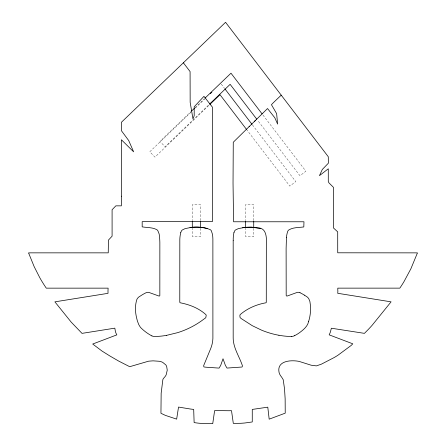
<?xml version="1.0" encoding="UTF-8"?>
<svg xmlns="http://www.w3.org/2000/svg" width="446" height="446" viewBox="0 0 446 446"><rect width="100%" height="100%" fill="white"/><g stroke="black" fill="none" stroke-linecap="round" stroke-linejoin="round"><path stroke-width="0.33" stroke-dasharray="2.23 1.67" d="M191.629 110.97L159.936 141.393L165.087 146.762L209.815 103.829M194.958 107.776L204.469 98.65M190.827 112.381L149.8 151.763L154.952 157.137L209.486 104.788M195.331 108.06L204.837 98.934M262.967 115.046L305.889 171.225L299.974 175.741L257.481 120.125M221.272 84.116L224.639 88.52M252.414 124.869L295.754 181.594L289.839 186.11L246.922 129.948M253.729 220.631L253.729 204.697L245.445 204.697L245.445 220.631M253.729 228.252L253.729 236.564L245.445 236.564L245.445 228.252M200.583 220.631L200.583 204.697L192.298 204.697L192.298 220.631M200.583 228.252L200.583 236.564L192.298 236.564L192.298 228.252"/><path stroke-width="0.67" d="M286.46 237.606L286.115 248.545L286.187 295.38A1.578 1.578 0 0 0 286.538 295.966A1.65 1.65 0 0 0 287.218 296.016L297.398 292.336A4.22 4.22 0 0 1 299.037 292.403L299.98 292.732M180.73 232.65L181.394 231.022A4.571 4.571 0 0 1 182.241 230.025L185.057 228.636L190.436 227.555M234.05 232.383L234.468 231.268A4.304 4.304 0 0 1 235.488 229.969L238.359 228.614L244.202 227.499M308.61 321.382C307.701 326.288 303.665 329.555 299.902 332.404A35.953 35.953 0 0 1 294.449 335.727M254.638 121.223L267.528 108.529L274.808 117.772L277.629 124.122L276.632 113.641L271.441 104.693A101.175 101.175 0 0 1 274.167 101.905L281.225 95.171M249.219 126.558L233.269 142.252L233.035 183.161L233.581 221.774L303.966 221.774L303.81 226.953C298.787 227.627 293.212 227.22 288.768 229.974A4.22 4.22 0 0 0 287.754 231.273L287.129 233.364A30.891 30.891 0 0 0 286.432 237.601M249.074 126.697L255.307 120.565M191.629 110.97L194.462 108.255M205.205 97.942L230.983 73.194L262.125 113.947M210.345 93.649L211.844 92.21M209.614 104.024L230.13 84.333L256.74 119.154M209.988 104.308L219.995 94.703L246.504 129.396M166.514 335.375L177.642 332.649A84.846 84.846 0 0 0 201.146 321.114L205.779 317.747L206.214 315.456A2.732 2.732 0 0 0 205.913 314.647C198.71 308.097 189.45 304.529 180.033 302.75A2.408 2.408 0 0 1 179.777 301.875L179.822 239.48A30.646 30.646 0 0 1 180.764 232.661M242.596 227.761L245.445 227.343A41.177 41.177 0 0 1 253.729 227.382A55.555 55.555 0 0 1 257.532 227.878C266.641 227.532 266.73 237.835 266.334 244.419L266.279 302.165A2.481 2.481 0 0 1 266.067 302.762C256.606 304.445 247.502 308.27 240.188 314.597A2.737 2.737 0 0 0 239.887 315.361L239.981 317.217A2.241 2.241 0 0 0 240.238 317.652L240.762 318.199A9.868 9.868 0 0 0 241.264 318.6L252.291 325.686L261.54 330.146A85.783 85.783 0 0 0 278.923 335.275M190.002 227.627C196.736 226.691 204.117 226.886 210.367 229.735A4.209 4.209 0 0 1 211.32 230.733L212.513 234.462A43.624 43.624 0 0 1 212.881 239.357L212.898 338.297A30.283 30.283 0 0 1 210.813 348.276L203.716 365.491A2.553 2.553 0 0 0 203.716 366.172L203.928 366.941L205.79 367.197L219.07 368.101L220.681 365.458L223.017 358.757L225.397 365.38L227.014 368.067L242.022 367.025L242.373 366.255A1.773 1.773 0 0 0 242.423 365.742C239.396 356.505 233.186 347.902 233.18 337.906L233.18 240.366M190.576 227.532L191.579 227.382M244.38 227.471L251.572 227.198L260.481 228.447M191.724 227.365L192.298 227.298M204.725 227.956L207.2 228.464M304.451 295.157L307.255 297.014A7.498 7.498 0 0 1 308.838 298.853L309.903 301.496L310.416 305.293A42.086 42.086 0 0 1 308.638 321.393M183.367 62.802L190.085 71.566L190.158 102.307L192.984 118.954L194.194 115.698L194.194 106.778L203.956 96.347L212.357 107.073L212.357 221.662L142.179 221.662L142.179 226.869C147.046 227.722 152.348 227.259 156.802 229.645A5.313 5.313 0 0 1 157.823 230.638L159.166 234.022A70.145 70.145 0 0 1 159.858 242.786L159.835 295.52A1.751 1.751 0 0 1 159.64 295.91L159.495 295.966A1.45 1.45 0 0 1 158.954 296.038L148.691 292.353A4.482 4.482 0 0 0 147.135 292.398L145.825 292.849A47.493 47.493 0 0 0 142.291 294.778L138.84 296.986A7.448 7.448 0 0 0 136.883 299.411C134.876 305.421 135.166 312.217 136.71 318.316A17.639 17.639 0 0 1 136.928 319.152L137.173 320.161A16.218 16.218 0 0 0 137.396 320.997L138.728 324.532L140.105 326.834A12.349 12.349 0 0 0 141.599 328.501A46.585 46.585 0 0 0 151.88 335.91M225.057 89.072L251.99 124.317M253.729 221.322L253.729 227.56M245.445 221.322L245.445 227.56M200.583 221.322L200.583 227.56M192.298 221.322L192.298 227.56M299.991 292.715A44.923 44.923 0 0 1 304.445 295.168M294.449 335.715A6.701 6.701 0 0 1 291.584 336.462M291.578 336.49A67.937 67.937 0 0 1 278.928 335.236M233.225 240.366A33.812 33.812 0 0 1 233.977 232.366M200.583 227.337A53.219 53.219 0 0 1 204.313 227.884M166.509 335.359A66.471 66.471 0 0 1 154.807 336.451L153.697 336.379A5.162 5.162 0 0 1 151.896 335.877M192.293 227.27A39.142 39.142 0 0 1 200.583 227.365M121.39 196.184L121.351 205.846L115.849 205.846L112.091 209.748L112.091 236.19L108.428 240.11L108.244 252.854L30.562 252.849A57.049 57.049 0 0 0 28.572 252.915L34.186 266.691L39.75 277.635A138.489 138.489 0 0 0 46.289 288.155L108.116 288.149L108.016 290.257A37.442 37.442 0 0 0 108.038 293.329L54.891 301.847L71.215 322.14L82.008 333.368L114.823 328.161L115.414 331.478A14.239 14.239 0 0 0 116.445 334.16L116.83 334.879L92.701 344.033L102.056 351.086L110.017 356.059L118.731 361.104L129.307 366.495L130.042 366.595L148.646 361.171L153.073 360.847L159.306 361.277A10.208 10.208 0 0 1 162.801 362.442L165.806 364.912A7.208 7.208 0 0 1 166.676 366.484L167.25 370.163L166.163 374.818A9.31 9.31 0 0 1 164.284 377.467L163.23 378.793A3.601 3.601 0 0 0 162.801 380.025L161.157 393.266L160.945 413.28L165.399 415.388L176.655 419.128L178.528 407.07L189.773 408.915A115.219 115.219 0 0 0 193.687 409.417L194.127 422.579A81.735 81.735 0 0 0 199.942 423.31L212.736 423.655L214.632 410.565L228.636 410.733A75.134 75.134 0 0 0 231.513 410.643L233.303 423.382L240.639 423.299A125.627 125.627 0 0 0 244.798 422.992L252.263 421.961L252.263 409.428L267.79 407.17L269.172 419.162L285.228 413.158L285.145 398.808L284.52 388.817L283.199 379.641L281.56 377.009A14.512 14.512 0 0 1 280.233 375.181A10.799 10.799 0 0 1 278.99 372.053C276.921 360.853 290.586 359.872 298.458 361.277A12.951 12.951 0 0 1 299.924 361.656L311.174 365.213L316.404 365.887L321.332 364.187L334.004 357.636A85.838 85.838 0 0 0 338.09 355.133L350.98 345.589A19.345 19.345 0 0 0 352.178 344.44L352.775 343.805L329.176 334.851A30.088 30.088 0 0 0 330.419 331.924L331.356 328.217L364.421 333.357L368.017 329.722A154.957 154.957 0 0 0 372.098 325.324L391.081 301.842L337.7 293.29L337.806 292.509A10.208 10.208 0 0 0 337.862 291.26L337.789 289.582A14.64 14.64 0 0 1 337.8 288.545L337.823 288.138L399.817 288.138A136.181 136.181 0 0 0 403.87 281.839L410.877 268.799L417.428 252.927A28.065 28.065 0 0 0 415.973 252.865L337.728 252.798L337.706 231.87L333.469 227.967L333.469 187.365L329.02 182.927A6.74 6.74 0 0 1 328.284 181.5L328.284 168.811L319.436 175.646L322.341 169.441L328.368 163.203L328.284 156.741L225.559 22.3L121.451 122.232L121.451 130.745L128.71 140.551L133.633 151.83L121.384 139.749L121.39 196.184"/></g></svg>
